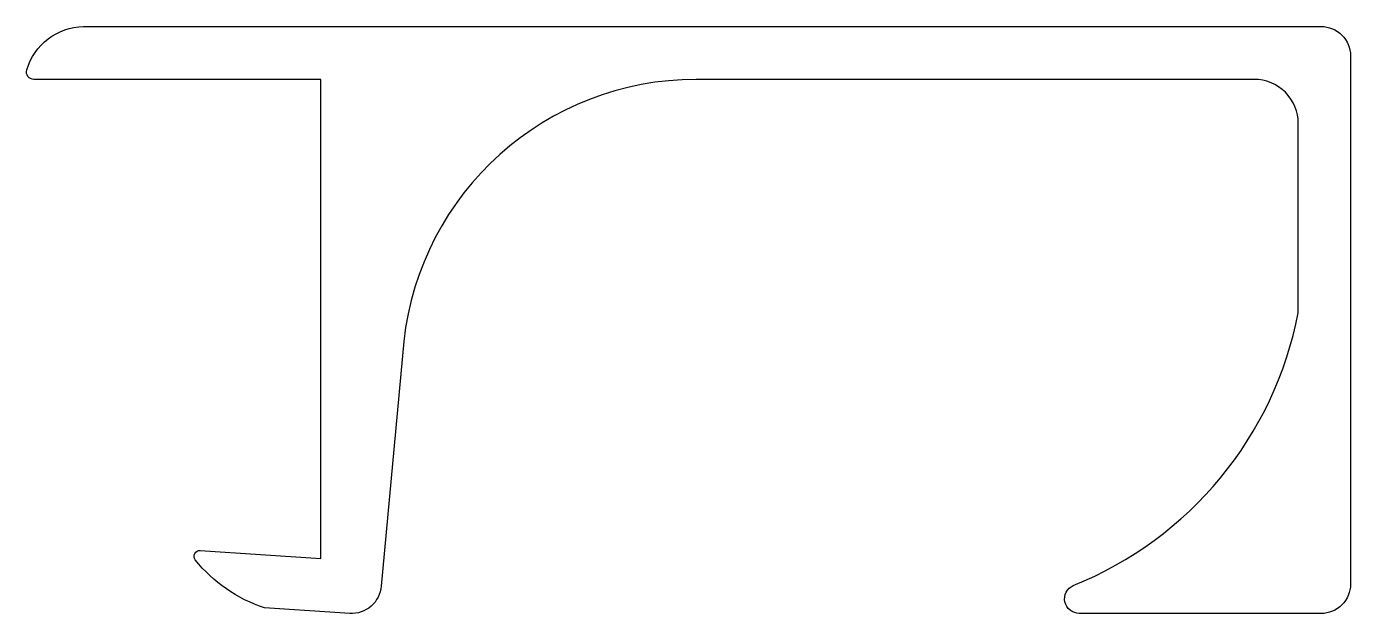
# Model space of a CAD drawing. Extents: x 215 to 260, y 298 to 317.9.
import ezdxf

# ---------------------------------------------------------------- set-up
doc = ezdxf.new("R2010")
doc.units = 0
doc.layers.get('0').update_dxf_attribs({"linetype": 'CONTINUOUS'})

msp = doc.modelspace()

# ---------------------------------------------------------------- linework, layer by layer
msp.add_lwpolyline([(227.062, 298.919, -0.414557), (225.998, 297.987), (223.098, 298.18, -0.145491), (220.75, 299.805, -0.653016), (220.919, 300.129), (225.015, 299.856), (225.015, 316.145), (215.262, 316.145, -0.500493), (215.022, 316.465, -0.32703), (216.955, 317.945), (259.015, 317.945, -0.414214), (260.015, 316.945), (260.015, 298.985, -0.414214), (259.015, 297.985), (250.797, 297.985, -0.807541), (250.591, 298.94, 0.254691), (258.239, 308.209), (258.239, 314.645, 0.414214), (256.739, 316.145), (237.776, 316.145, 0.382508), (227.836, 307.237)], format="xyb", close=True)

doc.saveas('drawing.dxf')
